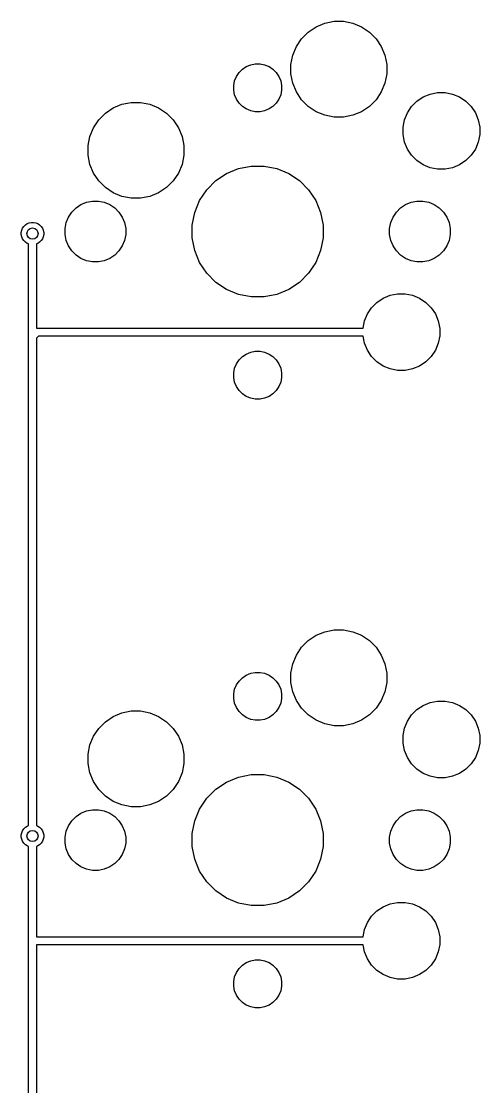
# Model space of a CAD drawing. Extents: x 70 to 347, y -163 to -55.
# Drawn here: x 134.36 to 148.71, y -90.35 to -57 of the extents above; entities that cross this region are included whole.
import ezdxf

# ---------------------------------------------------------------- set-up
doc = ezdxf.new("R2010")
doc.units = 0
doc.layers.add('BLACK', color=7, linetype='CONTINUOUS')

msp = doc.modelspace()

# ---------------------------------------------------------------- linework, layer by layer
at = {"layer": 'BLACK', "linetype": 'CONTINUOUS'}
for p, q in [((143.86, -57.0538), (144.15, -56.9962)), ((144.15, -56.9962), (144.445, -56.9962)), ((144.445, -56.9962), (144.735, -57.0538)), ((143.132, -57.54), (143.341, -57.3311)), ((143.341, -57.3311), (143.587, -57.1669)), ((143.587, -57.1669), (143.86, -57.0538)), ((144.735, -57.0538), (145.008, -57.1669)), ((145.008, -57.1669), (145.254, -57.3311)), ((145.254, -57.3311), (145.463, -57.54)), ((142.968, -57.7857), (143.132, -57.54)), ((145.463, -57.54), (145.627, -57.7857)), ((142.855, -58.0587), (142.968, -57.7857)), ((145.627, -57.7857), (145.74, -58.0587)), ((141.402, -58.4116), (141.539, -58.355)), ((141.539, -58.355), (141.684, -58.3262)), ((141.684, -58.3262), (141.831, -58.3262)), ((141.831, -58.3262), (141.976, -58.355)), ((141.976, -58.355), (142.113, -58.4116)), ((142.797, -58.3485), (142.855, -58.0587)), ((142.797, -58.6439), (142.797, -58.3485)), ((145.74, -58.0587), (145.797, -58.3485)), ((145.797, -58.3485), (145.797, -58.6439)), ((141.093, -58.7209), (141.175, -58.5981)), ((141.175, -58.5981), (141.279, -58.4936)), ((141.279, -58.4936), (141.402, -58.4116)), ((142.113, -58.4116), (142.235, -58.4936)), ((142.235, -58.4936), (142.34, -58.5981)), ((142.34, -58.5981), (142.422, -58.7209)), ((142.855, -58.9337), (142.797, -58.6439)), ((145.797, -58.6439), (145.74, -58.9337)), ((141.007, -59.0023), (141.036, -58.8574)), ((141.007, -59.1501), (141.007, -59.0023)), ((141.036, -58.8574), (141.093, -58.7209)), ((142.422, -58.7209), (142.479, -58.8574)), ((142.479, -58.8574), (142.507, -59.0023)), ((142.507, -59.0023), (142.507, -59.1501)), ((142.968, -59.2067), (142.855, -58.9337)), ((145.74, -58.9337), (145.627, -59.2067)), ((141.036, -59.295), (141.007, -59.1501)), ((141.093, -59.4315), (141.036, -59.295)), ((142.479, -59.295), (142.422, -59.4315)), ((142.507, -59.1501), (142.479, -59.295)), ((143.132, -59.4524), (142.968, -59.2067)), ((145.627, -59.2067), (145.463, -59.4524)), ((146.742, -59.4941), (146.939, -59.3628)), ((146.939, -59.3628), (147.157, -59.2723)), ((147.157, -59.2723), (147.389, -59.2262)), ((147.389, -59.2262), (147.626, -59.2262)), ((147.626, -59.2262), (147.857, -59.2723)), ((147.857, -59.2723), (148.076, -59.3628)), ((148.076, -59.3628), (148.272, -59.4941)), ((137.237, -59.7069), (137.51, -59.5938)), ((137.51, -59.5938), (137.8, -59.5362)), ((137.8, -59.5362), (138.095, -59.5362)), ((138.095, -59.5362), (138.385, -59.5938)), ((138.385, -59.5938), (138.658, -59.7069)), ((141.175, -59.5543), (141.093, -59.4315)), ((141.279, -59.6588), (141.175, -59.5543)), ((141.402, -59.7408), (141.279, -59.6588)), ((142.235, -59.6588), (142.113, -59.7408)), ((142.34, -59.5543), (142.235, -59.6588)), ((142.422, -59.4315), (142.34, -59.5543)), ((143.341, -59.6613), (143.132, -59.4524)), ((143.587, -59.8255), (143.341, -59.6613)), ((145.254, -59.6613), (145.008, -59.8255)), ((145.463, -59.4524), (145.254, -59.6613)), ((146.444, -59.8578), (146.575, -59.6612)), ((146.575, -59.6612), (146.742, -59.4941)), ((148.272, -59.4941), (148.439, -59.6612)), ((148.439, -59.6612), (148.571, -59.8578)), ((136.782, -60.08), (136.991, -59.8711)), ((136.991, -59.8711), (137.237, -59.7069)), ((138.658, -59.7069), (138.904, -59.8711)), ((138.904, -59.8711), (139.113, -60.08)), ((141.539, -59.7974), (141.402, -59.7408)), ((141.684, -59.8262), (141.539, -59.7974)), ((141.831, -59.8262), (141.684, -59.8262)), ((141.976, -59.7974), (141.831, -59.8262)), ((142.113, -59.7408), (141.976, -59.7974)), ((143.86, -59.9386), (143.587, -59.8255)), ((144.15, -59.9962), (143.86, -59.9386)), ((144.445, -59.9962), (144.15, -59.9962)), ((144.735, -59.9386), (144.445, -59.9962)), ((145.008, -59.8255), (144.735, -59.9386)), ((146.354, -60.0762), (146.444, -59.8578)), ((148.571, -59.8578), (148.661, -60.0762)), ((136.505, -60.5987), (136.618, -60.3257)), ((136.618, -60.3257), (136.782, -60.08)), ((139.113, -60.08), (139.277, -60.3257)), ((139.277, -60.3257), (139.39, -60.5987)), ((146.307, -60.308), (146.354, -60.0762)), ((146.307, -60.5444), (146.307, -60.308)), ((148.661, -60.0762), (148.707, -60.308)), ((148.707, -60.308), (148.707, -60.5444)), ((136.447, -60.8885), (136.505, -60.5987)), ((139.39, -60.5987), (139.447, -60.8885)), ((146.354, -60.7762), (146.307, -60.5444)), ((148.707, -60.5444), (148.661, -60.7762)), ((136.447, -61.1839), (136.447, -60.8885)), ((139.447, -60.8885), (139.447, -61.1839)), ((146.444, -60.9946), (146.354, -60.7762)), ((146.575, -61.1912), (146.444, -60.9946)), ((148.571, -60.9946), (148.439, -61.1912)), ((148.661, -60.7762), (148.571, -60.9946)), ((136.505, -61.4737), (136.447, -61.1839)), ((139.447, -61.1839), (139.39, -61.4737)), ((146.742, -61.3583), (146.575, -61.1912)), ((146.939, -61.4896), (146.742, -61.3583)), ((148.272, -61.3583), (148.076, -61.4896)), ((148.439, -61.1912), (148.272, -61.3583)), ((136.618, -61.7467), (136.505, -61.4737)), ((139.39, -61.4737), (139.277, -61.7467)), ((140.786, -61.7595), (141.159, -61.605)), ((141.159, -61.605), (141.555, -61.5262)), ((141.555, -61.5262), (141.959, -61.5262)), ((141.959, -61.5262), (142.355, -61.605)), ((142.355, -61.605), (142.728, -61.7595)), ((147.157, -61.5801), (146.939, -61.4896)), ((147.389, -61.6262), (147.157, -61.5801)), ((147.626, -61.6262), (147.389, -61.6262)), ((147.857, -61.5801), (147.626, -61.6262)), ((148.076, -61.4896), (147.857, -61.5801)), ((136.782, -61.9924), (136.618, -61.7467)), ((136.991, -62.2013), (136.782, -61.9924)), ((139.113, -61.9924), (138.904, -62.2013)), ((139.277, -61.7467), (139.113, -61.9924)), ((140.165, -62.2694), (140.451, -61.9839)), ((140.451, -61.9839), (140.786, -61.7595)), ((142.728, -61.7595), (143.064, -61.9839)), ((143.064, -61.9839), (143.35, -62.2694)), ((137.237, -62.3655), (136.991, -62.2013)), ((137.51, -62.4786), (137.237, -62.3655)), ((138.658, -62.3655), (138.385, -62.4786)), ((138.904, -62.2013), (138.658, -62.3655)), ((139.941, -62.6052), (140.165, -62.2694)), ((143.35, -62.2694), (143.574, -62.6052)), ((136.227, -62.7343), (136.4, -62.6627)), ((136.4, -62.6627), (136.584, -62.6262)), ((136.584, -62.6262), (136.771, -62.6262)), ((136.771, -62.6262), (136.954, -62.6627)), ((136.954, -62.6627), (137.127, -62.7343)), ((137.8, -62.5362), (137.51, -62.4786)), ((138.095, -62.5362), (137.8, -62.5362)), ((138.385, -62.4786), (138.095, -62.5362)), ((139.786, -62.9782), (139.941, -62.6052)), ((143.574, -62.6052), (143.729, -62.9782)), ((146.387, -62.7343), (146.56, -62.6627)), ((146.56, -62.6627), (146.744, -62.6262)), ((146.744, -62.6262), (146.931, -62.6262)), ((146.931, -62.6262), (147.114, -62.6627)), ((147.114, -62.6627), (147.287, -62.7343)), ((135.836, -63.1262), (135.939, -62.9706)), ((135.939, -62.9706), (136.072, -62.8383)), ((136.072, -62.8383), (136.227, -62.7343)), ((137.127, -62.7343), (137.283, -62.8383)), ((137.283, -62.8383), (137.415, -62.9706)), ((137.415, -62.9706), (137.519, -63.1262)), ((139.707, -63.3743), (139.786, -62.9782)), ((143.729, -62.9782), (143.807, -63.3743)), ((145.996, -63.1262), (146.099, -62.9706)), ((146.099, -62.9706), (146.232, -62.8383)), ((146.232, -62.8383), (146.387, -62.7343)), ((147.287, -62.7343), (147.443, -62.8383)), ((147.443, -62.8383), (147.575, -62.9706)), ((147.575, -62.9706), (147.679, -63.1262)), ((134.486, -63.3678), (134.543, -63.3295)), ((134.543, -63.3295), (134.607, -63.3032)), ((134.607, -63.3032), (134.674, -63.2897)), ((134.674, -63.2897), (134.743, -63.2897)), ((134.743, -63.2897), (134.811, -63.3032)), ((134.811, -63.3032), (134.875, -63.3295)), ((134.875, -63.3295), (134.932, -63.3678)), ((135.727, -63.4826), (135.764, -63.2991)), ((135.764, -63.2991), (135.836, -63.1262)), ((137.519, -63.1262), (137.591, -63.2991)), ((137.591, -63.2991), (137.627, -63.4826)), ((145.887, -63.4826), (145.924, -63.2991)), ((145.924, -63.2991), (145.996, -63.1262)), ((147.679, -63.1262), (147.751, -63.2991)), ((147.751, -63.2991), (147.787, -63.4826)), ((134.359, -63.6052), (134.372, -63.5376)), ((134.359, -63.6742), (134.359, -63.6052)), ((134.372, -63.7418), (134.359, -63.6742)), ((134.372, -63.5376), (134.399, -63.4739)), ((134.399, -63.4739), (134.437, -63.4166)), ((134.437, -63.4166), (134.486, -63.3678)), ((134.932, -63.3678), (134.981, -63.4166)), ((134.981, -63.4166), (135.019, -63.4739)), ((135.019, -63.4739), (135.045, -63.5376)), ((135.045, -63.5376), (135.059, -63.6052)), ((135.059, -63.6742), (135.045, -63.7418)), ((135.059, -63.6052), (135.059, -63.6742)), ((135.727, -63.6698), (135.727, -63.4826)), ((135.764, -63.8533), (135.727, -63.6698)), ((137.627, -63.6698), (137.591, -63.8533)), ((137.627, -63.4826), (137.627, -63.6698)), ((139.707, -63.7781), (139.707, -63.3743)), ((143.807, -63.3743), (143.807, -63.7781)), ((145.887, -63.6698), (145.887, -63.4826)), ((145.924, -63.8533), (145.887, -63.6698)), ((147.787, -63.6698), (147.751, -63.8533)), ((147.787, -63.4826), (147.787, -63.6698)), ((134.399, -63.8055), (134.372, -63.7418)), ((134.437, -63.8628), (134.399, -63.8055)), ((134.486, -63.9116), (134.437, -63.8628)), ((134.543, -63.9499), (134.486, -63.9116)), ((134.584, -63.9668), (134.543, -63.9499)), ((134.584, -66.8594), (134.584, -63.9668)), ((134.875, -63.9499), (134.834, -63.9668)), ((134.834, -63.9668), (134.834, -66.602)), ((134.932, -63.9116), (134.875, -63.9499)), ((134.981, -63.8628), (134.932, -63.9116)), ((135.019, -63.8055), (134.981, -63.8628)), ((135.045, -63.7418), (135.019, -63.8055)), ((135.836, -64.0262), (135.764, -63.8533)), ((135.939, -64.1818), (135.836, -64.0262)), ((137.519, -64.0262), (137.415, -64.1818)), ((137.591, -63.8533), (137.519, -64.0262)), ((139.786, -64.1742), (139.707, -63.7781)), ((143.807, -63.7781), (143.729, -64.1742)), ((145.996, -64.0262), (145.924, -63.8533)), ((146.099, -64.1818), (145.996, -64.0262)), ((147.679, -64.0262), (147.575, -64.1818)), ((147.751, -63.8533), (147.679, -64.0262)), ((136.072, -64.3141), (135.939, -64.1818)), ((136.227, -64.4181), (136.072, -64.3141)), ((137.283, -64.3141), (137.127, -64.4181)), ((137.415, -64.1818), (137.283, -64.3141)), ((139.941, -64.5472), (139.786, -64.1742)), ((143.729, -64.1742), (143.574, -64.5472)), ((146.232, -64.3141), (146.099, -64.1818)), ((146.387, -64.4181), (146.232, -64.3141)), ((147.443, -64.3141), (147.287, -64.4181)), ((147.575, -64.1818), (147.443, -64.3141)), ((136.4, -64.4897), (136.227, -64.4181)), ((136.584, -64.5262), (136.4, -64.4897)), ((136.771, -64.5262), (136.584, -64.5262)), ((136.954, -64.4897), (136.771, -64.5262)), ((137.127, -64.4181), (136.954, -64.4897)), ((140.165, -64.883), (139.941, -64.5472)), ((143.574, -64.5472), (143.35, -64.883)), ((146.56, -64.4897), (146.387, -64.4181)), ((146.744, -64.5262), (146.56, -64.4897)), ((146.931, -64.5262), (146.744, -64.5262)), ((147.114, -64.4897), (146.931, -64.5262)), ((147.287, -64.4181), (147.114, -64.4897)), ((140.451, -65.1685), (140.165, -64.883)), ((143.35, -64.883), (143.064, -65.1685)), ((140.786, -65.3929), (140.451, -65.1685)), ((143.064, -65.1685), (142.728, -65.3929)), ((141.159, -65.5474), (140.786, -65.3929)), ((141.555, -65.6262), (141.159, -65.5474)), ((141.959, -65.6262), (141.555, -65.6262)), ((142.355, -65.5474), (141.959, -65.6262)), ((142.728, -65.3929), (142.355, -65.5474)), ((145.492, -65.7941), (145.689, -65.6628)), ((145.689, -65.6628), (145.907, -65.5723)), ((145.907, -65.5723), (146.139, -65.5262)), ((146.139, -65.5262), (146.376, -65.5262)), ((146.376, -65.5262), (146.607, -65.5723)), ((146.607, -65.5723), (146.826, -65.6628)), ((146.826, -65.6628), (147.022, -65.7941)), ((145.194, -66.1578), (145.325, -65.9612)), ((145.325, -65.9612), (145.492, -65.7941)), ((147.022, -65.7941), (147.189, -65.9612)), ((147.189, -65.9612), (147.321, -66.1578)), ((145.104, -66.3762), (145.194, -66.1578)), ((147.321, -66.1578), (147.411, -66.3762)), ((134.834, -66.602), (134.842, -66.6012)), ((134.842, -66.6012), (134.848, -66.6006)), ((134.842, -66.6012), (134.842, -66.6012)), ((134.848, -66.6006), (134.854, -66.6012)), ((134.854, -66.6012), (145.059, -66.6012)), ((145.059, -66.6012), (145.104, -66.3762)), ((147.411, -66.3762), (147.457, -66.608)), ((147.457, -66.608), (147.457, -66.8444)), ((134.583, -66.8655), (134.584, -66.8594)), ((134.584, -66.8716), (134.583, -66.8655)), ((134.584, -66.8594), (134.584, -66.8594)), ((134.584, -66.8594), (134.584, -66.8594)), ((134.584, -82.1721), (134.584, -66.8716)), ((134.9, -66.8512), (134.834, -66.9173)), ((134.834, -66.9173), (134.834, -82.1721)), ((145.059, -66.8512), (134.9, -66.8512)), ((145.104, -67.0762), (145.059, -66.8512)), ((147.457, -66.8444), (147.411, -67.0762)), ((141.402, -67.4116), (141.539, -67.355)), ((141.539, -67.355), (141.684, -67.3262)), ((141.684, -67.3262), (141.831, -67.3262)), ((141.831, -67.3262), (141.976, -67.355)), ((141.976, -67.355), (142.113, -67.4116)), ((145.194, -67.2946), (145.104, -67.0762)), ((145.325, -67.4912), (145.194, -67.2946)), ((147.321, -67.2946), (147.189, -67.4912)), ((147.411, -67.0762), (147.321, -67.2946)), ((141.093, -67.7209), (141.175, -67.5981)), ((141.175, -67.5981), (141.279, -67.4936)), ((141.279, -67.4936), (141.402, -67.4116)), ((142.113, -67.4116), (142.235, -67.4936)), ((142.235, -67.4936), (142.34, -67.5981)), ((142.34, -67.5981), (142.422, -67.7209)), ((145.492, -67.6583), (145.325, -67.4912)), ((145.689, -67.7896), (145.492, -67.6583)), ((147.022, -67.6583), (146.826, -67.7896)), ((147.189, -67.4912), (147.022, -67.6583)), ((141.007, -68.0023), (141.036, -67.8574)), ((141.007, -68.1501), (141.007, -68.0023)), ((141.036, -67.8574), (141.093, -67.7209)), ((142.422, -67.7209), (142.479, -67.8574)), ((142.479, -67.8574), (142.507, -68.0023)), ((142.507, -68.0023), (142.507, -68.1501)), ((145.907, -67.8801), (145.689, -67.7896)), ((146.139, -67.9262), (145.907, -67.8801)), ((146.376, -67.9262), (146.139, -67.9262)), ((146.607, -67.8801), (146.376, -67.9262)), ((146.826, -67.7896), (146.607, -67.8801)), ((141.036, -68.295), (141.007, -68.1501)), ((141.093, -68.4315), (141.036, -68.295)), ((142.479, -68.295), (142.422, -68.4315)), ((142.507, -68.1501), (142.479, -68.295)), ((141.175, -68.5543), (141.093, -68.4315)), ((141.279, -68.6588), (141.175, -68.5543)), ((141.402, -68.7408), (141.279, -68.6588)), ((142.235, -68.6588), (142.113, -68.7408)), ((142.34, -68.5543), (142.235, -68.6588)), ((142.422, -68.4315), (142.34, -68.5543)), ((141.539, -68.7974), (141.402, -68.7408)), ((141.684, -68.8262), (141.539, -68.7974)), ((141.831, -68.8262), (141.684, -68.8262)), ((141.976, -68.7974), (141.831, -68.8262)), ((142.113, -68.7408), (141.976, -68.7974)), ((143.341, -76.3811), (143.587, -76.2169)), ((143.587, -76.2169), (143.86, -76.1038)), ((143.86, -76.1038), (144.15, -76.0462)), ((144.15, -76.0462), (144.445, -76.0462)), ((144.445, -76.0462), (144.735, -76.1038)), ((144.735, -76.1038), (145.008, -76.2169)), ((145.008, -76.2169), (145.254, -76.3811)), ((142.968, -76.8357), (143.132, -76.59)), ((143.132, -76.59), (143.341, -76.3811)), ((145.254, -76.3811), (145.463, -76.59)), ((145.463, -76.59), (145.627, -76.8357)), ((142.855, -77.1087), (142.968, -76.8357)), ((145.627, -76.8357), (145.74, -77.1087)), ((142.797, -77.3985), (142.855, -77.1087)), ((145.74, -77.1087), (145.797, -77.3985)), ((141.093, -77.7709), (141.175, -77.6481)), ((141.175, -77.6481), (141.279, -77.5436)), ((141.279, -77.5436), (141.402, -77.4616)), ((141.402, -77.4616), (141.539, -77.405)), ((141.539, -77.405), (141.684, -77.3762)), ((141.684, -77.3762), (141.831, -77.3762)), ((141.831, -77.3762), (141.976, -77.405)), ((141.976, -77.405), (142.113, -77.4616)), ((142.113, -77.4616), (142.235, -77.5436)), ((142.235, -77.5436), (142.34, -77.6481)), ((142.34, -77.6481), (142.422, -77.7709)), ((142.797, -77.6939), (142.797, -77.3985)), ((142.855, -77.9837), (142.797, -77.6939)), ((145.797, -77.6939), (145.74, -77.9837)), ((145.797, -77.3985), (145.797, -77.6939)), ((141.007, -78.0523), (141.036, -77.9074)), ((141.036, -77.9074), (141.093, -77.7709)), ((142.422, -77.7709), (142.479, -77.9074)), ((142.479, -77.9074), (142.507, -78.0523)), ((142.968, -78.2567), (142.855, -77.9837)), ((145.74, -77.9837), (145.627, -78.2567)), ((141.007, -78.2001), (141.007, -78.0523)), ((141.036, -78.345), (141.007, -78.2001)), ((141.093, -78.4815), (141.036, -78.345)), ((142.479, -78.345), (142.422, -78.4815)), ((142.507, -78.2001), (142.479, -78.345)), ((142.507, -78.0523), (142.507, -78.2001)), ((143.132, -78.5024), (142.968, -78.2567)), ((145.627, -78.2567), (145.463, -78.5024)), ((146.939, -78.4128), (147.157, -78.3223)), ((147.157, -78.3223), (147.389, -78.2762)), ((147.389, -78.2762), (147.626, -78.2762)), ((147.626, -78.2762), (147.857, -78.3223)), ((147.857, -78.3223), (148.076, -78.4128)), ((137.237, -78.7569), (137.51, -78.6439)), ((137.51, -78.6439), (137.8, -78.5862)), ((137.8, -78.5862), (138.095, -78.5862)), ((138.095, -78.5862), (138.385, -78.6439)), ((138.385, -78.6439), (138.658, -78.7569)), ((141.175, -78.6043), (141.093, -78.4815)), ((141.279, -78.7088), (141.175, -78.6043)), ((142.34, -78.6043), (142.235, -78.7088)), ((142.422, -78.4815), (142.34, -78.6043)), ((143.341, -78.7113), (143.132, -78.5024)), ((145.463, -78.5024), (145.254, -78.7113)), ((146.575, -78.7113), (146.742, -78.5441)), ((146.742, -78.5441), (146.939, -78.4128)), ((148.076, -78.4128), (148.272, -78.5441)), ((148.272, -78.5441), (148.439, -78.7113)), ((136.782, -79.13), (136.991, -78.9211)), ((136.991, -78.9211), (137.237, -78.7569)), ((138.658, -78.7569), (138.904, -78.9211)), ((138.904, -78.9211), (139.113, -79.13)), ((141.402, -78.7908), (141.279, -78.7088)), ((141.539, -78.8474), (141.402, -78.7908)), ((141.684, -78.8762), (141.539, -78.8474)), ((141.831, -78.8762), (141.684, -78.8762)), ((141.976, -78.8474), (141.831, -78.8762)), ((142.113, -78.7908), (141.976, -78.8474)), ((142.235, -78.7088), (142.113, -78.7908)), ((143.587, -78.8755), (143.341, -78.7113)), ((143.86, -78.9886), (143.587, -78.8755)), ((144.15, -79.0462), (143.86, -78.9886)), ((144.735, -78.9886), (144.445, -79.0462)), ((145.008, -78.8755), (144.735, -78.9886)), ((145.254, -78.7113), (145.008, -78.8755)), ((146.354, -79.1262), (146.444, -78.9078)), ((146.444, -78.9078), (146.575, -78.7113)), ((148.439, -78.7113), (148.571, -78.9078)), ((148.571, -78.9078), (148.661, -79.1262)), ((136.618, -79.3757), (136.782, -79.13)), ((139.113, -79.13), (139.277, -79.3757)), ((144.445, -79.0462), (144.15, -79.0462)), ((146.307, -79.358), (146.354, -79.1262)), ((146.307, -79.5944), (146.307, -79.358)), ((148.661, -79.1262), (148.707, -79.358)), ((148.707, -79.358), (148.707, -79.5944)), ((136.447, -79.9385), (136.505, -79.6487)), ((136.505, -79.6487), (136.618, -79.3757)), ((139.277, -79.3757), (139.39, -79.6487)), ((139.39, -79.6487), (139.447, -79.9385)), ((146.354, -79.8262), (146.307, -79.5944)), ((148.707, -79.5944), (148.661, -79.8262)), ((136.447, -80.2339), (136.447, -79.9385)), ((139.447, -79.9385), (139.447, -80.2339)), ((146.444, -80.0446), (146.354, -79.8262)), ((148.661, -79.8262), (148.571, -80.0446)), ((136.505, -80.5237), (136.447, -80.2339)), ((139.447, -80.2339), (139.39, -80.5237)), ((146.575, -80.2412), (146.444, -80.0446)), ((146.742, -80.4083), (146.575, -80.2412)), ((148.439, -80.2412), (148.272, -80.4083)), ((148.571, -80.0446), (148.439, -80.2412)), ((136.618, -80.7967), (136.505, -80.5237)), ((139.39, -80.5237), (139.277, -80.7967)), ((140.786, -80.8095), (141.159, -80.655)), ((141.159, -80.655), (141.555, -80.5762)), ((141.555, -80.5762), (141.959, -80.5762)), ((141.959, -80.5762), (142.355, -80.655)), ((142.355, -80.655), (142.728, -80.8095)), ((146.939, -80.5396), (146.742, -80.4083)), ((147.157, -80.6301), (146.939, -80.5396)), ((147.389, -80.6762), (147.157, -80.6301)), ((147.626, -80.6762), (147.389, -80.6762)), ((147.857, -80.6301), (147.626, -80.6762)), ((148.076, -80.5396), (147.857, -80.6301)), ((148.272, -80.4083), (148.076, -80.5396)), ((136.782, -81.0424), (136.618, -80.7967)), ((136.991, -81.2513), (136.782, -81.0424)), ((139.113, -81.0424), (138.904, -81.2513)), ((139.277, -80.7967), (139.113, -81.0424)), ((140.165, -81.3194), (140.451, -81.0339)), ((140.451, -81.0339), (140.786, -80.8095)), ((142.728, -80.8095), (143.064, -81.0339)), ((143.064, -81.0339), (143.35, -81.3194)), ((137.237, -81.4155), (136.991, -81.2513)), ((138.904, -81.2513), (138.658, -81.4155)), ((139.941, -81.6552), (140.165, -81.3194)), ((143.35, -81.3194), (143.574, -81.6552)), ((136.4, -81.7127), (136.584, -81.6762)), ((136.584, -81.6762), (136.771, -81.6762)), ((136.771, -81.6762), (136.955, -81.7127)), ((137.51, -81.5286), (137.237, -81.4155)), ((137.8, -81.5862), (137.51, -81.5286)), ((138.095, -81.5862), (137.8, -81.5862)), ((138.385, -81.5286), (138.095, -81.5862)), ((138.658, -81.4155), (138.385, -81.5286)), ((139.786, -82.0282), (139.941, -81.6552)), ((143.574, -81.6552), (143.729, -82.0282)), ((146.56, -81.7127), (146.744, -81.6762)), ((146.744, -81.6762), (146.931, -81.6762)), ((146.931, -81.6762), (147.115, -81.7127)), ((135.836, -82.1762), (135.939, -82.0206)), ((135.939, -82.0206), (136.072, -81.8883)), ((136.072, -81.8883), (136.227, -81.7843)), ((136.227, -81.7843), (136.4, -81.7127)), ((136.955, -81.7127), (137.127, -81.7843)), ((137.127, -81.7843), (137.283, -81.8883)), ((137.283, -81.8883), (137.415, -82.0206)), ((137.415, -82.0206), (137.519, -82.1762)), ((139.707, -82.4243), (139.786, -82.0282)), ((143.729, -82.0282), (143.807, -82.4243)), ((145.996, -82.1762), (146.099, -82.0206)), ((146.099, -82.0206), (146.232, -81.8883)), ((146.232, -81.8883), (146.387, -81.7843)), ((146.387, -81.7843), (146.56, -81.7127)), ((147.115, -81.7127), (147.287, -81.7843)), ((147.287, -81.7843), (147.443, -81.8883)), ((147.443, -81.8883), (147.575, -82.0206)), ((147.575, -82.0206), (147.679, -82.1762)), ((134.372, -82.3971), (134.399, -82.3334)), ((134.399, -82.3334), (134.437, -82.2761)), ((134.437, -82.2761), (134.486, -82.2273)), ((134.486, -82.2273), (134.543, -82.189)), ((134.543, -82.189), (134.584, -82.1721)), ((134.834, -82.1721), (134.875, -82.189)), ((134.875, -82.189), (134.932, -82.2273)), ((134.932, -82.2273), (134.981, -82.2761)), ((134.981, -82.2761), (135.019, -82.3334)), ((135.019, -82.3334), (135.045, -82.3971)), ((135.727, -82.5326), (135.764, -82.3491)), ((135.764, -82.3491), (135.836, -82.1762)), ((137.519, -82.1762), (137.591, -82.3491)), ((137.591, -82.3491), (137.627, -82.5326)), ((145.887, -82.5326), (145.924, -82.3491)), ((145.924, -82.3491), (145.996, -82.1762)), ((147.679, -82.1762), (147.751, -82.3491)), ((147.751, -82.3491), (147.787, -82.5326)), ((134.359, -82.4647), (134.372, -82.3971)), ((134.359, -82.5337), (134.359, -82.4647)), ((134.372, -82.6013), (134.359, -82.5337)), ((134.399, -82.665), (134.372, -82.6013)), ((134.437, -82.7223), (134.399, -82.665)), ((135.019, -82.665), (134.981, -82.7223)), ((135.045, -82.6013), (135.019, -82.665)), ((135.045, -82.3971), (135.059, -82.4647)), ((135.059, -82.5337), (135.045, -82.6013)), ((135.059, -82.4647), (135.059, -82.5337)), ((135.727, -82.7198), (135.727, -82.5326)), ((137.627, -82.5326), (137.627, -82.7198)), ((139.707, -82.8281), (139.707, -82.4243)), ((143.807, -82.4243), (143.807, -82.8281)), ((145.887, -82.7198), (145.887, -82.5326)), ((147.787, -82.5326), (147.787, -82.7198)), ((134.486, -82.7711), (134.437, -82.7223)), ((134.543, -82.8094), (134.486, -82.7711)), ((134.584, -82.8263), (134.543, -82.8094)), ((134.584, -85.7824), (134.584, -82.8263)), ((134.875, -82.8094), (134.834, -82.8263)), ((134.834, -82.8263), (134.834, -85.6512)), ((134.932, -82.7711), (134.875, -82.8094)), ((134.981, -82.7223), (134.932, -82.7711)), ((135.764, -82.9033), (135.727, -82.7198)), ((135.836, -83.0762), (135.764, -82.9033)), ((137.591, -82.9033), (137.519, -83.0762)), ((137.627, -82.7198), (137.591, -82.9033)), ((139.786, -83.2242), (139.707, -82.8281)), ((143.807, -82.8281), (143.729, -83.2242)), ((145.924, -82.9033), (145.887, -82.7198)), ((145.996, -83.0762), (145.924, -82.9033)), ((147.751, -82.9033), (147.679, -83.0762)), ((147.787, -82.7198), (147.751, -82.9033)), ((135.939, -83.2318), (135.836, -83.0762)), ((136.072, -83.3641), (135.939, -83.2318)), ((136.227, -83.4681), (136.072, -83.3641)), ((137.283, -83.3641), (137.127, -83.4681)), ((137.415, -83.2318), (137.283, -83.3641)), ((137.519, -83.0762), (137.415, -83.2318)), ((139.941, -83.5972), (139.786, -83.2242)), ((143.729, -83.2242), (143.574, -83.5972)), ((146.099, -83.2318), (145.996, -83.0762)), ((146.232, -83.3641), (146.099, -83.2318)), ((146.387, -83.4681), (146.232, -83.3641)), ((147.443, -83.3641), (147.287, -83.4681)), ((147.575, -83.2318), (147.443, -83.3641)), ((147.679, -83.0762), (147.575, -83.2318)), ((136.4, -83.5397), (136.227, -83.4681)), ((136.584, -83.5762), (136.4, -83.5397)), ((136.771, -83.5762), (136.584, -83.5762)), ((136.955, -83.5397), (136.771, -83.5762)), ((137.127, -83.4681), (136.955, -83.5397)), ((140.165, -83.933), (139.941, -83.5972)), ((143.574, -83.5972), (143.35, -83.933)), ((146.56, -83.5397), (146.387, -83.4681)), ((146.744, -83.5762), (146.56, -83.5397)), ((146.931, -83.5762), (146.744, -83.5762)), ((147.115, -83.5397), (146.931, -83.5762)), ((147.287, -83.4681), (147.115, -83.5397)), ((140.451, -84.2185), (140.165, -83.933)), ((143.35, -83.933), (143.064, -84.2185)), ((140.786, -84.4429), (140.451, -84.2185)), ((143.064, -84.2185), (142.728, -84.4429)), ((141.159, -84.5974), (140.786, -84.4429)), ((141.555, -84.6762), (141.159, -84.5974)), ((141.959, -84.6762), (141.555, -84.6762)), ((142.355, -84.5974), (141.959, -84.6762)), ((142.728, -84.4429), (142.355, -84.5974)), ((145.689, -84.7128), (145.907, -84.6223)), ((145.907, -84.6223), (146.139, -84.5762)), ((146.139, -84.5762), (146.376, -84.5762)), ((146.376, -84.5762), (146.607, -84.6223)), ((146.607, -84.6223), (146.826, -84.7128)), ((145.194, -85.2078), (145.325, -85.0113)), ((145.325, -85.0113), (145.492, -84.8441)), ((145.492, -84.8441), (145.689, -84.7128)), ((146.826, -84.7128), (147.022, -84.8441)), ((147.022, -84.8441), (147.189, -85.0113)), ((147.189, -85.0113), (147.321, -85.2078)), ((145.104, -85.4262), (145.194, -85.2078)), ((147.321, -85.2078), (147.411, -85.4262)), ((134.834, -85.6512), (145.059, -85.6512)), ((145.059, -85.6512), (145.104, -85.4262)), ((147.411, -85.4262), (147.457, -85.658)), ((147.457, -85.658), (147.457, -85.8944)), ((134.583, -85.7885), (134.584, -85.7824)), ((134.584, -85.7946), (134.583, -85.7885)), ((134.584, -85.7824), (134.584, -85.7824)), ((134.584, -85.7824), (134.584, -85.7824)), ((134.584, -101.222), (134.584, -85.7946)), ((145.059, -85.9012), (134.834, -85.9012)), ((134.834, -85.9012), (134.834, -101.222)), ((145.104, -86.1262), (145.059, -85.9012)), ((147.457, -85.8944), (147.411, -86.1262)), ((141.539, -86.405), (141.684, -86.3762)), ((141.684, -86.3762), (141.831, -86.3762)), ((141.831, -86.3762), (141.976, -86.405)), ((145.194, -86.3446), (145.104, -86.1262)), ((145.325, -86.5412), (145.194, -86.3446)), ((147.321, -86.3446), (147.189, -86.5412)), ((147.411, -86.1262), (147.321, -86.3446)), ((141.093, -86.7709), (141.175, -86.6481)), ((141.175, -86.6481), (141.279, -86.5436)), ((141.279, -86.5436), (141.402, -86.4616)), ((141.402, -86.4616), (141.539, -86.405)), ((141.976, -86.405), (142.113, -86.4616)), ((142.113, -86.4616), (142.235, -86.5436)), ((142.235, -86.5436), (142.34, -86.6481)), ((142.34, -86.6481), (142.422, -86.7709)), ((145.492, -86.7083), (145.325, -86.5412)), ((145.689, -86.8396), (145.492, -86.7083)), ((147.022, -86.7083), (146.826, -86.8396)), ((147.189, -86.5412), (147.022, -86.7083)), ((141.007, -87.0523), (141.036, -86.9074)), ((141.036, -86.9074), (141.093, -86.7709)), ((142.422, -86.7709), (142.479, -86.9074)), ((142.479, -86.9074), (142.507, -87.0523)), ((145.907, -86.9301), (145.689, -86.8396)), ((146.139, -86.9762), (145.907, -86.9301)), ((146.376, -86.9762), (146.139, -86.9762)), ((146.607, -86.9301), (146.376, -86.9762)), ((146.826, -86.8396), (146.607, -86.9301)), ((141.007, -87.2001), (141.007, -87.0523)), ((141.036, -87.345), (141.007, -87.2001)), ((141.093, -87.4815), (141.036, -87.345)), ((142.479, -87.345), (142.422, -87.4815)), ((142.507, -87.2001), (142.479, -87.345)), ((142.507, -87.0523), (142.507, -87.2001)), ((141.175, -87.6043), (141.093, -87.4815)), ((141.279, -87.7088), (141.175, -87.6043)), ((141.402, -87.7908), (141.279, -87.7088)), ((142.235, -87.7088), (142.113, -87.7908)), ((142.34, -87.6043), (142.235, -87.7088)), ((142.422, -87.4815), (142.34, -87.6043)), ((141.539, -87.8474), (141.402, -87.7908)), ((141.684, -87.8762), (141.539, -87.8474)), ((141.831, -87.8762), (141.684, -87.8762)), ((141.976, -87.8474), (141.831, -87.8762)), ((142.113, -87.7908), (141.976, -87.8474))]:
    msp.add_line(p, q, dxfattribs=at)
at = {"layer": 'BLACK'}
for centre in [(134.709, -63.6397), (134.709, -82.4992)]:
    msp.add_circle(centre, 0.175, dxfattribs=at)

doc.saveas('drawing.dxf')
